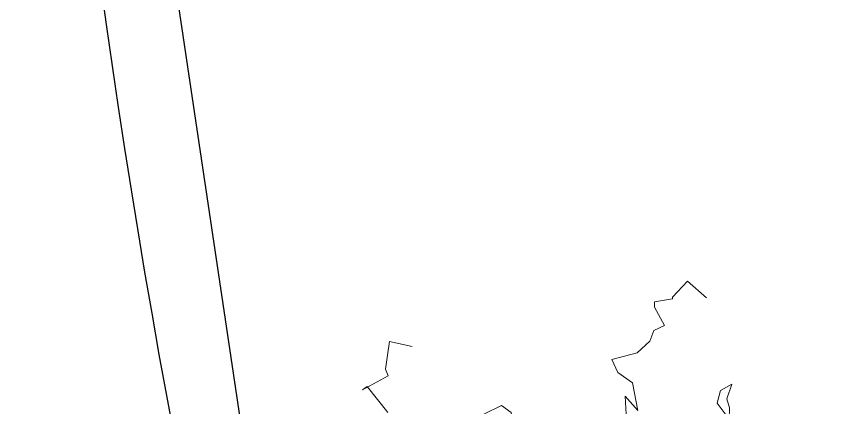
# Model space of a CAD drawing. Extents: x 604418 to 606014, y 1310869 to 1312555.
# Drawn here: x 605630.98 to 605639.1, y 1311139.88 to 1311143.68 of the extents above; entities that cross this region are included whole.
import ezdxf

# ---------------------------------------------------------------- set-up
doc = ezdxf.new("R2010")
doc.units = 0
doc.header["$MEASUREMENT"] = 0
doc.linetypes.add('SUBTERRANEO', pattern=[4.7625, 3.175, -1.5875])
doc.layers.get('0').update_dxf_attribs({"color": 10})
doc.layers.add('0.CARTOGRAFIA', color=8, linetype='Continuous')
doc.layers.add('VPORTS', color=7, linetype='Continuous')
doc.linetypes.add('RAYAXXX', pattern='A,0.8,["XXX",Standard,S=0.08,R=0,X=0,Y=-0.04],-0.22', length=1.02)

# ---------------------------------------------------------------- blocks, each defined once
blk = doc.blocks.new('mmmm')
at = {"color": 57, "lineweight": 5}
for points in [[(579172.951, 1339731.8845), (579173.0085, 1339731.7917), (579173.1139, 1339731.7653), (579173.248, 1339731.8713), (579173.1524, 1339731.8713), (579173.0757, 1339731.8447)], [(579173.1866, 1339729.9475), (579173.2628, 1339729.8003), (579173.3116, 1339729.9457), (579173.3766, 1339730.0554), (579173.242, 1339730.0297)]]:
    blk.add_lwpolyline(points, close=True, dxfattribs=at)
for points in [[(579172.231, 1339731.6519), (579172.0949, 1339731.4856), (579172.231, 1339731.3647), (579172.2461, 1339731.3647), (579172.2764, 1339731.2135), (579172.3218, 1339731.2135), (579172.473, 1339731.3042), (579172.5183, 1339731.2135), (579172.6091, 1339731.1833), (579172.7095, 1339731.0784), (579172.7729, 1339730.8669), (579172.8787, 1339730.9198), (579172.9633, 1339731.0466), (579173.196, 1339731.0995), (579173.0778, 1339730.9868), (579173.229, 1339731.0019), (579173.4256, 1339731.0624), (579173.5163, 1339731.2891)], [(579173.2699, 1339728.9897), (579173.0568, 1339728.8114), (579173.0853, 1339728.7712), (579172.9614, 1339728.985), (579172.9061, 1339728.9612), (579172.789, 1339728.9749), (579172.6717, 1339728.9888), (579172.7088, 1339729.1795)]]:
    blk.add_lwpolyline(points, dxfattribs=at)

msp = doc.modelspace()

# ---------------------------------------------------------------- linework, layer by layer
at = {"color": 32}
for centre, radius, start, end in [((605482.5494, 1311073.0309), 158.0591, 18.725154, 43.241636), ((607547.3382, 1312328.4228), 2239.8813, 211.2750386, 214.7514288), ((605720.2936, 1311156.1391), 89.3289, 183.625014, 200.334026)]:
    msp.add_arc(centre, radius, start, end, dxfattribs=at)
at = {"color": 7, "linetype": 'SUBTERRANEO'}
msp.add_arc((607550.6501, 1312331.3874), 2239.8813, 211.2750386, 214.7514288, dxfattribs=at)
at = {"layer": 'VPORTS', "color": 251, "linetype": 'RAYAXXX', "ltscale": 10}
msp.add_line((605631.6182, 1311150.0243), (605633.3906, 1311138.1839), dxfattribs=at)
msp.add_arc((607542.2288, 1312325.2078), 2239.8813, 211.5963671, 214.7514288, dxfattribs=at)

# ---------------------------------------------------------------- block references
at = {"layer": '0.CARTOGRAFIA', "color": 7, "linetype": 'Continuous', "xscale": 1.15518419973696, "yscale": 1.15518419973696, "zscale": 1.15518419973696, "rotation": 268.400513415946}
msp.add_blockref('mmmm', (-922721.1262, 2023129.56), dxfattribs=at)

doc.saveas('drawing.dxf')
